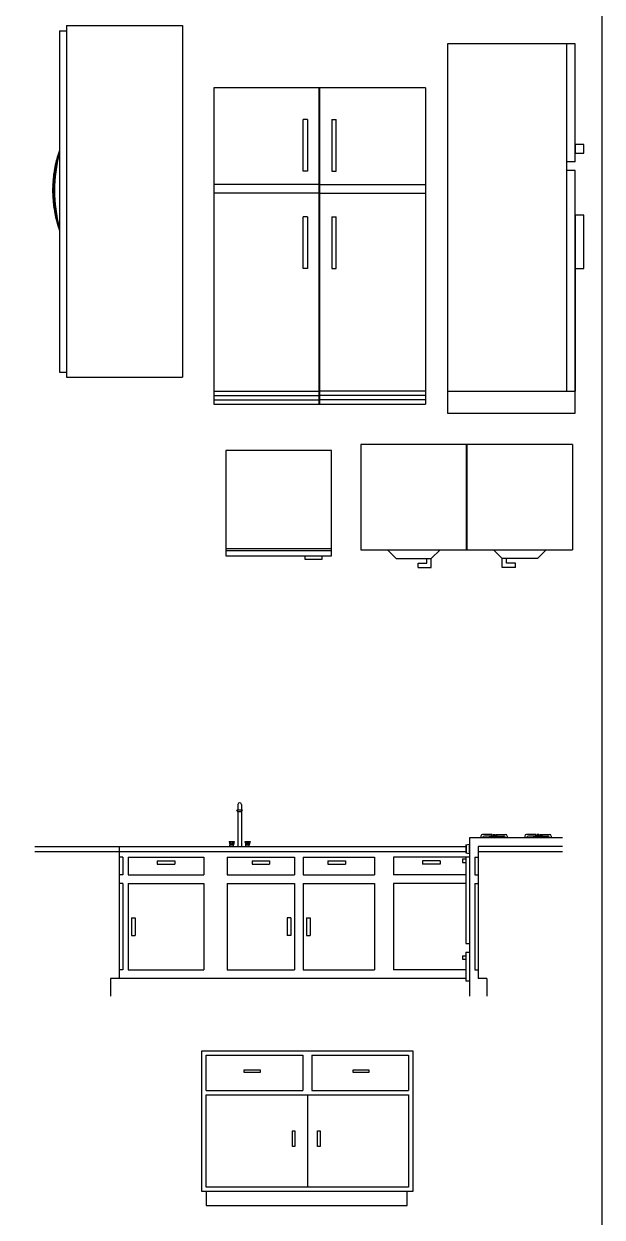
# Model space of a CAD drawing. Header units: millimetres. Extents: x 577 to 2337, y 236 to 943.
# Drawn here: x 768.39 to 771.68, y 698.9 to 705.69 of the extents above; entities that cross this region are included whole.
import ezdxf

# ---------------------------------------------------------------- set-up
doc = ezdxf.new("R2010")
doc.units = ezdxf.units.MM
doc.header["$LTSCALE"] = 0.01
doc.layers.add('06-Furn', color=4, linetype='Continuous')

# ---------------------------------------------------------------- blocks, each defined once
blk = doc.blocks.new('f17')
at = {"layer": '06-Furn', "color": 17, "linetype": 'Continuous'}
for p, q in [((813.8361, 709.8337), (813.8361, 710.6337)), ((813.8361, 710.6337), (815.0361, 710.6337)), ((815.0361, 710.6337), (815.0361, 709.8337)), ((813.8611, 710.4087), (813.8611, 710.6087)), ((813.8611, 710.6087), (814.4111, 710.6087)), ((814.4111, 710.6087), (814.4111, 710.4087)), ((814.4611, 710.6087), (814.4611, 710.4087)), ((814.4611, 710.6087), (815.0111, 710.6087)), ((815.0111, 710.6087), (815.0111, 710.4087)), ((814.0775, 710.5109), (814.0775, 710.5251)), ((814.0775, 710.5251), (814.167, 710.5251)), ((814.167, 710.5109), (814.0775, 710.5109)), ((814.167, 710.5251), (814.167, 710.5109)), ((814.6966, 710.5251), (814.7861, 710.5251)), ((814.6966, 710.5109), (814.6966, 710.5251)), ((814.7861, 710.5109), (814.6966, 710.5109)), ((814.7861, 710.5251), (814.7861, 710.5109)), ((813.8611, 710.4087), (814.4111, 710.4087)), ((813.8611, 709.8587), (813.8611, 710.3837)), ((813.8611, 710.3837), (815.0111, 710.3837)), ((814.4361, 710.3837), (814.4361, 709.8587)), ((814.4611, 710.4087), (815.0111, 710.4087)), ((815.0111, 710.3837), (815.0111, 709.8587)), ((814.3506, 710.0893), (814.3506, 710.1787)), ((814.3506, 710.1787), (814.3647, 710.1787)), ((814.3647, 710.1787), (814.3647, 710.0893)), ((814.4942, 710.1787), (814.5083, 710.1787)), ((814.4942, 710.0893), (814.4942, 710.1787)), ((814.5083, 710.1787), (814.5083, 710.0893)), ((814.3647, 710.0893), (814.3506, 710.0893)), ((814.5083, 710.0893), (814.4942, 710.0893)), ((815.0361, 709.8337), (813.8361, 709.8337)), ((813.8601, 709.833), (813.8601, 709.7548)), ((815.0111, 709.8587), (813.8611, 709.8587)), ((815.0025, 709.7548), (815.0025, 709.8337)), ((813.8601, 709.7548), (815.0025, 709.7548))]:
    blk.add_line(p, q, dxfattribs=at)
for points in [[(813.8606, 710.3143), (813.8556, 710.3143), (813.8606, 710.2504), (813.8556, 710.2504)], [(815.0159, 710.3143), (815.0109, 710.3143), (815.0159, 710.2504), (815.0109, 710.2504)], [(813.8606, 709.9827), (813.8556, 709.9827), (813.8606, 709.9187), (813.8556, 709.9187)], [(815.0159, 709.9827), (815.0109, 709.9827), (815.0159, 709.9187), (815.0109, 709.9187)]]:
    blk.add_trace(points, dxfattribs=at)
blk = doc.blocks.new('f19')
at = {"layer": '06-Furn', "color": 32, "linetype": 'Continuous'}
for p, q in [((814.7739, 709.3143), (814.7739, 708.7143)), ((815.9769, 709.3143), (814.7739, 709.3143)), ((815.3739, 708.7143), (815.3739, 709.3143)), ((815.3769, 708.7143), (815.3769, 709.3143)), ((815.9769, 709.3143), (815.9769, 708.7143)), ((814.7739, 708.7143), (815.9769, 708.7143)), ((814.9239, 708.7143), (814.9739, 708.6643)), ((815.2239, 708.7143), (815.1739, 708.6643)), ((815.5269, 708.7143), (815.5769, 708.6643)), ((815.8269, 708.7143), (815.7769, 708.6643)), ((814.9739, 708.6643), (815.1739, 708.6643)), ((815.0989, 708.6393), (815.1489, 708.6393)), ((815.0989, 708.6143), (815.0989, 708.6393)), ((815.0989, 708.6143), (815.1739, 708.6143)), ((815.1489, 708.6393), (815.1489, 708.6643)), ((815.1739, 708.6143), (815.1739, 708.6643)), ((815.5769, 708.6143), (815.5769, 708.6643)), ((815.7769, 708.6643), (815.5769, 708.6643)), ((815.6519, 708.6143), (815.5769, 708.6143)), ((815.6019, 708.6393), (815.6019, 708.6643)), ((815.6519, 708.6393), (815.6019, 708.6393)), ((815.6519, 708.6143), (815.6519, 708.6393))]:
    blk.add_line(p, q, dxfattribs=at)
blk = doc.blocks.new('*X82')
at = {"color": 0}
for p, q in [((69.3319, -4.0764), (69.3401, -4.0682)), ((69.333, -4.0727), (69.341, -4.0646)), ((69.3341, -4.0689), (69.3419, -4.0611)), ((69.3352, -4.0651), (69.3428, -4.0575)), ((69.3364, -4.0613), (69.3438, -4.0539)), ((69.3156, -4.1484), (69.3259, -4.138)), ((69.3161, -4.1452), (69.3264, -4.1349)), ((69.3167, -4.142), (69.327, -4.1317)), ((69.3173, -4.1387), (69.3275, -4.1285)), ((69.3179, -4.1354), (69.328, -4.1253)), ((69.3186, -4.1322), (69.3286, -4.1221)), ((69.3192, -4.1288), (69.3292, -4.1189)), ((69.3199, -4.1255), (69.3298, -4.1156)), ((69.3206, -4.1222), (69.3304, -4.1124)), ((69.3213, -4.1188), (69.331, -4.1091)), ((69.3221, -4.1154), (69.3317, -4.1058)), ((69.3228, -4.112), (69.3324, -4.1024)), ((69.3236, -4.1085), (69.333, -4.0991)), ((69.3244, -4.1051), (69.3338, -4.0958)), ((69.3253, -4.1016), (69.3345, -4.0924)), ((69.3261, -4.0981), (69.3352, -4.089)), ((69.327, -4.0945), (69.336, -4.0856)), ((69.3279, -4.091), (69.3368, -4.0821)), ((69.3289, -4.0874), (69.3376, -4.0787)), ((69.3299, -4.0837), (69.3384, -4.0752)), ((69.3309, -4.0801), (69.3392, -4.0717)), ((69.3073, -4.2176), (69.3181, -4.2069)), ((69.3075, -4.2148), (69.3183, -4.204)), ((69.3077, -4.2119), (69.3185, -4.2012)), ((69.308, -4.209), (69.3187, -4.1983)), ((69.3082, -4.2062), (69.319, -4.1954)), ((69.3085, -4.2032), (69.3192, -4.1925)), ((69.3087, -4.2003), (69.3195, -4.1896)), ((69.309, -4.1974), (69.3198, -4.1866)), ((69.3093, -4.1945), (69.3201, -4.1837)), ((69.3096, -4.1915), (69.3204, -4.1807)), ((69.3099, -4.1885), (69.3207, -4.1778)), ((69.3103, -4.1855), (69.321, -4.1748)), ((69.3106, -4.1825), (69.3213, -4.1718)), ((69.311, -4.1795), (69.3217, -4.1688)), ((69.3114, -4.1765), (69.3221, -4.1658)), ((69.3118, -4.1734), (69.3224, -4.1628)), ((69.3122, -4.1703), (69.3228, -4.1597)), ((69.3126, -4.1673), (69.3232, -4.1567)), ((69.3131, -4.1642), (69.3236, -4.1536)), ((69.3135, -4.161), (69.3241, -4.1505)), ((69.314, -4.1579), (69.3245, -4.1474)), ((69.3145, -4.1547), (69.325, -4.1443)), ((69.315, -4.1516), (69.3254, -4.1412)), ((69.3057, -4.259), (69.3162, -4.2486)), ((69.3057, -4.2617), (69.3161, -4.2513)), ((69.3057, -4.2643), (69.3161, -4.254)), ((69.3057, -4.267), (69.3161, -4.2566)), ((69.3057, -4.2696), (69.316, -4.2593)), ((69.3058, -4.2509), (69.3164, -4.2404)), ((69.3058, -4.2536), (69.3163, -4.2431)), ((69.3058, -4.2563), (69.3162, -4.2459)), ((69.3058, -4.2722), (69.316, -4.262)), ((69.3058, -4.2749), (69.316, -4.2646)), ((69.3058, -4.2775), (69.316, -4.2673)), ((69.3059, -4.2482), (69.3165, -4.2377)), ((69.3059, -4.2801), (69.316, -4.2699)), ((69.3059, -4.2827), (69.316, -4.2726)), ((69.306, -4.2455), (69.3166, -4.2349)), ((69.306, -4.2852), (69.3161, -4.2752)), ((69.3061, -4.2428), (69.3167, -4.2322)), ((69.3062, -4.24), (69.3168, -4.2294)), ((69.3063, -4.2373), (69.3169, -4.2266)), ((69.3064, -4.2345), (69.317, -4.2238)), ((69.3065, -4.2317), (69.3172, -4.221)), ((69.3066, -4.2289), (69.3173, -4.2182)), ((69.3068, -4.2261), (69.3175, -4.2154)), ((69.307, -4.2233), (69.3177, -4.2126)), ((69.3071, -4.2205), (69.3179, -4.2097)), ((69.3061, -4.2878), (69.3161, -4.2778)), ((69.3062, -4.2904), (69.3162, -4.2804)), ((69.3063, -4.2929), (69.3162, -4.283)), ((69.3064, -4.2955), (69.3163, -4.2856)), ((69.3065, -4.298), (69.3163, -4.2882)), ((69.3066, -4.3005), (69.3164, -4.2907)), ((69.3068, -4.303), (69.3165, -4.2933)), ((69.3069, -4.3056), (69.3166, -4.2959)), ((69.3071, -4.3081), (69.3167, -4.2984)), ((69.3072, -4.3105), (69.3168, -4.301)), ((69.3074, -4.313), (69.3169, -4.3035)), ((69.3076, -4.3155), (69.3171, -4.306)), ((69.3078, -4.318), (69.3172, -4.3085)), ((69.308, -4.3204), (69.3173, -4.311)), ((69.3082, -4.3229), (69.3175, -4.3136)), ((69.3084, -4.3253), (69.3176, -4.3161)), ((69.3086, -4.3277), (69.3178, -4.3185)), ((69.3088, -4.3302), (69.318, -4.321)), ((69.309, -4.3326), (69.3181, -4.3235)), ((69.3093, -4.335), (69.3183, -4.326)), ((69.3095, -4.3374), (69.3185, -4.3284)), ((69.3098, -4.3398), (69.3187, -4.3309)), ((69.3101, -4.3422), (69.3189, -4.3333)), ((69.3103, -4.3446), (69.3191, -4.3358)), ((69.3106, -4.3469), (69.3193, -4.3382)), ((69.3109, -4.3493), (69.3196, -4.3406)), ((69.3112, -4.3517), (69.3198, -4.3431)), ((69.3115, -4.354), (69.32, -4.3455)), ((69.3118, -4.3563), (69.3203, -4.3479)), ((69.3121, -4.3587), (69.3205, -4.3503)), ((69.3124, -4.361), (69.3208, -4.3527)), ((69.3128, -4.3633), (69.321, -4.3551)), ((69.3131, -4.3656), (69.3213, -4.3575)), ((69.3135, -4.3679), (69.3216, -4.3598)), ((69.3138, -4.3703), (69.3219, -4.3622)), ((69.3142, -4.3725), (69.3222, -4.3646)), ((69.3145, -4.3748), (69.3224, -4.3669)), ((69.3149, -4.3771), (69.3227, -4.3693)), ((69.3153, -4.3794), (69.3231, -4.3716)), ((69.3157, -4.3816), (69.3234, -4.374)), ((69.3161, -4.3839), (69.3237, -4.3763)), ((69.3165, -4.3862), (69.324, -4.3786)), ((69.3169, -4.3884), (69.3243, -4.3809)), ((69.3173, -4.3906), (69.3247, -4.3832)), ((69.3177, -4.3929), (69.325, -4.3856)), ((69.3181, -4.3951), (69.3254, -4.3879)), ((69.3186, -4.3973), (69.3257, -4.3902)), ((69.319, -4.3995), (69.3261, -4.3924)), ((69.3194, -4.4018), (69.3265, -4.3947)), ((69.3199, -4.404), (69.3268, -4.397)), ((69.3203, -4.4062), (69.3272, -4.3993)), ((69.3208, -4.4083), (69.3276, -4.4016)), ((69.3213, -4.4105), (69.328, -4.4038)), ((69.3217, -4.4127), (69.3284, -4.4061)), ((69.3222, -4.4149), (69.3288, -4.4083)), ((69.3227, -4.417), (69.3292, -4.4106)), ((69.3232, -4.4192), (69.3296, -4.4128)), ((69.3237, -4.4214), (69.33, -4.415)), ((69.3242, -4.4235), (69.3304, -4.4173)), ((69.3247, -4.4256), (69.3309, -4.4195)), ((69.3252, -4.4278), (69.3313, -4.4217)), ((69.3257, -4.4299), (69.3317, -4.4239)), ((69.3263, -4.432), (69.3322, -4.4261)), ((69.3268, -4.4342), (69.3326, -4.4283)), ((69.3273, -4.4363), (69.3331, -4.4305)), ((69.3279, -4.4384), (69.3335, -4.4327)), ((69.3284, -4.4405), (69.334, -4.4349)), ((69.329, -4.4426), (69.3345, -4.4371)), ((69.3296, -4.4447), (69.3349, -4.4393)), ((69.3301, -4.4468), (69.3354, -4.4415)), ((69.3307, -4.4488), (69.3359, -4.4436)), ((69.3313, -4.4509), (69.3364, -4.4458)), ((69.3318, -4.453), (69.3369, -4.4479)), ((69.3324, -4.455), (69.3374, -4.4501)), ((69.333, -4.4571), (69.3379, -4.4522)), ((69.3336, -4.4592), (69.3384, -4.4544)), ((69.3342, -4.4612), (69.3389, -4.4565)), ((69.3348, -4.4632), (69.3394, -4.4586)), ((69.3355, -4.4653), (69.34, -4.4608)), ((69.3361, -4.4673), (69.3405, -4.4629)), ((69.3367, -4.4693), (69.341, -4.465)), ((69.3373, -4.4714), (69.3416, -4.4671)), ((69.338, -4.4734), (69.3421, -4.4692)), ((69.3386, -4.4754), (69.3427, -4.4713)), ((69.3393, -4.4774), (69.3432, -4.4734)), ((69.3399, -4.4794), (69.3438, -4.4755))]:
    blk.add_line(p, q, dxfattribs=at)
blk = doc.blocks.new('y1')
at = {"layer": '06-Furn', "color": 8}
for p, q in [((851.98, 665.9504), (852.02, 665.9504)), ((851.98, 665.9504), (851.98, 664.0104)), ((852.02, 665.9804), (852.68, 665.9804)), ((852.02, 665.9804), (852.02, 663.9804)), ((852.68, 665.9804), (852.68, 663.9804)), ((851.98, 664.0104), (852.02, 664.0104)), ((852.02, 663.9804), (852.68, 663.9804))]:
    blk.add_line(p, q, dxfattribs=at)
for centre, radius, start, end in [((852.6322, 665.0429), 0.6906, 160.78848, 199.21152), ((852.7659, 665.0429), 0.814, 164.88571, 195.11429)]:
    blk.add_arc(centre, radius, start, end, dxfattribs=at)
blk.add_blockref('*X82', (782.6359, 669.3077), dxfattribs=at)
blk = doc.blocks.new('yy')
at = {"layer": '06-Furn', "color": 32}
for p, q in [((843.529, 719.7186), (842.929, 719.7186)), ((843.529, 719.7086), (842.929, 719.7086)), ((843.3794, 719.6592), (843.3794, 719.6786)), ((843.4734, 719.6592), (843.3794, 719.6592)), ((843.4734, 719.6786), (843.4734, 719.6592))]:
    blk.add_line(p, q, dxfattribs=at)
blk.add_lwpolyline([(842.929, 719.6786), (843.529, 719.6786), (843.529, 720.2786), (842.929, 720.2786)], close=True, dxfattribs=at)
blk = doc.blocks.new('cool')
at = {"layer": '06-Furn', "color": 8}
for p, q in [((701.0868, 610.5258), (700.4642, 610.5258)), ((700.4642, 610.5258), (700.4642, 608.7258)), ((701.0445, 610.5258), (701.0445, 608.8317)), ((701.0868, 609.9498), (701.0868, 610.5258)), ((701.0868, 610.0345), (701.0868, 609.9922)), ((701.1292, 610.0345), (701.0868, 610.0345)), ((701.0868, 609.9922), (701.1292, 609.9922)), ((701.1292, 609.9922), (701.1292, 610.0345)), ((701.0868, 609.9498), (701.0445, 609.9498)), ((701.0868, 609.9075), (701.0445, 609.9075)), ((701.0868, 608.7258), (701.0868, 609.9075)), ((701.1292, 609.6896), (701.0868, 609.6896)), ((701.0868, 609.6896), (701.0868, 609.4306)), ((701.1292, 609.4306), (701.1292, 609.6896)), ((701.0868, 609.6258), (701.0868, 609.4246)), ((701.0868, 609.4306), (701.1292, 609.4306)), ((701.0868, 609.4246), (701.0868, 608.8317)), ((700.4642, 608.8317), (701.0868, 608.8317)), ((700.4642, 608.7258), (701.0868, 608.7258))]:
    blk.add_line(p, q, dxfattribs=at)
blk = doc.blocks.new('f18')
at = {"layer": '06-Furn', "color": 8, "linetype": 'Continuous'}
for p, q in [((814.7739, 711.4936), (814.7739, 709.6936)), ((815.9769, 711.4936), (814.7739, 711.4936)), ((815.3739, 709.6936), (815.3739, 711.4936)), ((815.3769, 709.6936), (815.3769, 711.4936)), ((815.9769, 711.4936), (815.9769, 709.6936)), ((815.2819, 711.0191), (815.2819, 711.3141)), ((815.3059, 711.3141), (815.2819, 711.3141)), ((815.3059, 711.3141), (815.3059, 711.0191)), ((815.4448, 711.3141), (815.4448, 711.0191)), ((815.4448, 711.3141), (815.4689, 711.3141)), ((815.4689, 711.0191), (815.4689, 711.3141)), ((815.3059, 711.0191), (815.2819, 711.0191)), ((815.4448, 711.0191), (815.4689, 711.0191)), ((815.3739, 710.9436), (814.7739, 710.9436)), ((815.3769, 710.9436), (815.9769, 710.9436)), ((815.3739, 710.8936), (814.7739, 710.8936)), ((815.3769, 710.8936), (815.9769, 710.8936)), ((815.3059, 710.7602), (815.2819, 710.7602)), ((815.2819, 710.4653), (815.2819, 710.7602)), ((815.3059, 710.7602), (815.3059, 710.4653)), ((815.4448, 710.7602), (815.4689, 710.7602)), ((815.4448, 710.7602), (815.4448, 710.4653)), ((815.4689, 710.4653), (815.4689, 710.7602)), ((815.3059, 710.4653), (815.2819, 710.4653)), ((815.4448, 710.4653), (815.4689, 710.4653)), ((814.7739, 709.7686), (815.3739, 709.7686)), ((815.9769, 709.7686), (815.3769, 709.7686)), ((814.7739, 709.7436), (815.3739, 709.7436)), ((814.7739, 709.7186), (815.3739, 709.7186)), ((814.7739, 709.6936), (815.9769, 709.6936)), ((815.9769, 709.7436), (815.3769, 709.7436)), ((815.9769, 709.7186), (815.3769, 709.7186))]:
    blk.add_line(p, q, dxfattribs=at)

msp = doc.modelspace()

# ---------------------------------------------------------------- linework, layer by layer
at = {"layer": '06-Furn', "color": 17, "true_color": 0x814731}
for p, q in [((769.6061, 701.2093), (769.6004, 701.2193)), ((769.6004, 701.2193), (769.6319, 701.2193)), ((769.6061, 701.2493), (769.6061, 701.2193)), ((769.6061, 701.2093), (769.6261, 701.2093)), ((769.6061, 701.2093), (769.6061, 701.0093)), ((769.6261, 701.2493), (769.6261, 701.2193)), ((769.6261, 701.2093), (769.6319, 701.2193)), ((769.6261, 701.2093), (769.6261, 701.0093)), ((770.9873, 701.0693), (770.9873, 701.0593)), ((771.0523, 701.0793), (770.9973, 701.0793)), ((771.0423, 701.0693), (771.0073, 701.0693)), ((771.0423, 701.0593), (771.0374, 701.0693)), ((771.0374, 701.0693), (771.0872, 701.0693)), ((771.0384, 701.0673), (771.0862, 701.0673)), ((771.0573, 701.0793), (771.0673, 701.0793)), ((771.0573, 701.0793), (771.0573, 701.0693)), ((771.0623, 701.0793), (771.0623, 701.0693)), ((771.0673, 701.0793), (771.0673, 701.0693)), ((771.0723, 701.0793), (771.1273, 701.0793)), ((771.0823, 701.0693), (771.1173, 701.0693)), ((771.0823, 701.0593), (771.0872, 701.0693)), ((771.1373, 701.0693), (771.1373, 701.0593)), ((771.2373, 701.0693), (771.2373, 701.0593)), ((771.3023, 701.0793), (771.2473, 701.0793)), ((771.2923, 701.0693), (771.2573, 701.0693)), ((771.3372, 701.0693), (771.2874, 701.0693)), ((771.2923, 701.0593), (771.2874, 701.0693)), ((771.3362, 701.0673), (771.2884, 701.0673)), ((771.3173, 701.0793), (771.3073, 701.0793)), ((771.3073, 701.0793), (771.3073, 701.0693)), ((771.3123, 701.0793), (771.3123, 701.0693)), ((771.3173, 701.0793), (771.3173, 701.0693)), ((771.3223, 701.0793), (771.3773, 701.0793)), ((771.3323, 701.0593), (771.3372, 701.0693)), ((771.3323, 701.0693), (771.3673, 701.0693)), ((771.3873, 701.0693), (771.3873, 701.0593)), ((768.4523, 701.0093), (770.9023, 701.0093)), ((768.9323, 701.0093), (768.9323, 700.2593)), ((769.5561, 701.0393), (769.5861, 701.0393)), ((769.5561, 701.0393), (769.5611, 701.0193)), ((769.5611, 701.0193), (769.5811, 701.0193)), ((769.5611, 701.0093), (769.5611, 701.0193)), ((769.5613, 701.0393), (769.5663, 701.0193)), ((769.5711, 701.0393), (769.5711, 701.0193)), ((769.581, 701.0393), (769.576, 701.0193)), ((769.5861, 701.0393), (769.5811, 701.0193)), ((769.5811, 701.0093), (769.5811, 701.0193)), ((769.6461, 701.0393), (769.6511, 701.0193)), ((769.6461, 701.0393), (769.6761, 701.0393)), ((769.6511, 701.0093), (769.6511, 701.0193)), ((769.6511, 701.0193), (769.6711, 701.0193)), ((769.6513, 701.0393), (769.6563, 701.0193)), ((769.6611, 701.0393), (769.6611, 701.0193)), ((769.671, 701.0393), (769.666, 701.0193)), ((769.6761, 701.0393), (769.6711, 701.0193)), ((769.6711, 701.0093), (769.6711, 701.0193)), ((770.9023, 701.0193), (770.9203, 701.0238)), ((770.9023, 701.0193), (770.9023, 700.9743)), ((770.9043, 701.0193), (770.9043, 700.9738)), ((770.9203, 701.0238), (770.9203, 700.9698)), ((771.4523, 701.0593), (770.9223, 701.0593)), ((770.9223, 701.0593), (770.9223, 700.1593)), ((771.4523, 701.0093), (770.9723, 701.0093)), ((770.9723, 701.0093), (770.9723, 700.2593)), ((770.9023, 700.9793), (768.4523, 700.9793)), ((768.9523, 700.9493), (768.9323, 700.9493)), ((768.9523, 700.9493), (768.9523, 700.8493)), ((768.9823, 700.9493), (768.9823, 700.8493)), ((768.9823, 700.9493), (769.4135, 700.9493)), ((769.1479, 700.9293), (769.1479, 700.9093)), ((769.1479, 700.9293), (769.2479, 700.9293)), ((769.2479, 700.9293), (769.2479, 700.9093)), ((769.4135, 700.9493), (769.4135, 700.8493)), ((769.546, 700.9493), (769.546, 700.8493)), ((769.546, 700.9493), (769.9273, 700.9493)), ((769.6867, 700.9293), (769.6867, 700.9093)), ((769.6867, 700.9293), (769.7867, 700.9293)), ((769.7867, 700.9293), (769.7867, 700.9093)), ((769.9273, 700.9493), (769.9273, 700.8493)), ((769.9773, 700.9493), (769.9773, 700.8493)), ((769.9773, 700.9493), (770.3835, 700.9493)), ((770.1179, 700.9293), (770.2179, 700.9293)), ((770.1179, 700.9293), (770.1179, 700.9093)), ((770.2179, 700.9293), (770.2179, 700.9093)), ((770.3835, 700.9493), (770.3835, 700.8493)), ((770.491, 700.9493), (770.491, 700.8493)), ((770.9223, 700.9493), (770.491, 700.9493)), ((770.7567, 700.9293), (770.6567, 700.9293)), ((770.6567, 700.9293), (770.6567, 700.9093)), ((770.7567, 700.9293), (770.7567, 700.9093)), ((770.8823, 700.9393), (770.8823, 700.9193)), ((770.8823, 700.9393), (770.9023, 700.9393)), ((770.9023, 700.9743), (770.9203, 700.9698)), ((770.9023, 700.9493), (770.9023, 700.4593)), ((770.9223, 700.9493), (770.9223, 700.8493)), ((770.9523, 700.9493), (770.9523, 700.8493)), ((770.9523, 700.9493), (770.9723, 700.9493)), ((771.4523, 700.9793), (770.9723, 700.9793)), ((769.1479, 700.9093), (769.2479, 700.9093)), ((769.6867, 700.9093), (769.7867, 700.9093)), ((770.1179, 700.9093), (770.2179, 700.9093)), ((770.7567, 700.9093), (770.6567, 700.9093)), ((770.8823, 700.9193), (770.9023, 700.9193)), ((768.9523, 700.8493), (768.9323, 700.8493)), ((768.9523, 700.7993), (768.9323, 700.7993)), ((768.9523, 700.7993), (768.9523, 700.3093)), ((768.9823, 700.8493), (769.4135, 700.8493)), ((768.9823, 700.7993), (769.4135, 700.7993)), ((768.9823, 700.7993), (768.9823, 700.3093)), ((769.4135, 700.7993), (769.4135, 700.3093)), ((769.546, 700.8493), (769.9273, 700.8493)), ((769.546, 700.7993), (769.9273, 700.7993)), ((769.546, 700.7993), (769.546, 700.3093)), ((769.9273, 700.7993), (769.9273, 700.3093)), ((769.9773, 700.8493), (770.3835, 700.8493)), ((769.9773, 700.7993), (769.9773, 700.3093)), ((769.9773, 700.7993), (770.3835, 700.7993)), ((770.3835, 700.7993), (770.3835, 700.3093)), ((770.9023, 700.8493), (770.491, 700.8493)), ((770.9023, 700.7993), (770.491, 700.7993)), ((770.491, 700.7993), (770.491, 700.3093)), ((770.9223, 700.7993), (770.9223, 700.3093)), ((770.9523, 700.8493), (770.9723, 700.8493)), ((770.9523, 700.7993), (770.9723, 700.7993)), ((770.9523, 700.7993), (770.9523, 700.3093)), ((769.0023, 700.6043), (769.0223, 700.6043)), ((769.0023, 700.6043), (769.0023, 700.5043)), ((769.0223, 700.6043), (769.0223, 700.5043)), ((769.9073, 700.6043), (769.8873, 700.6043)), ((769.8873, 700.6043), (769.8873, 700.5043)), ((769.9073, 700.6043), (769.9073, 700.5043)), ((769.9973, 700.6043), (769.9973, 700.5043)), ((769.9973, 700.6043), (770.0173, 700.6043)), ((770.0173, 700.6043), (770.0173, 700.5043)), ((769.0023, 700.5043), (769.0223, 700.5043)), ((769.9073, 700.5043), (769.8873, 700.5043)), ((769.9973, 700.5043), (770.0173, 700.5043)), ((770.9023, 700.4593), (770.9223, 700.4593)), ((770.8823, 700.3893), (770.8823, 700.3693)), ((770.8823, 700.3893), (770.9023, 700.3893)), ((770.9023, 700.4093), (770.9223, 700.4093)), ((770.9023, 700.4093), (770.9023, 700.2455)), ((770.8823, 700.3693), (770.9023, 700.3693)), ((768.8823, 700.2593), (768.8823, 700.1593)), ((770.9023, 700.2593), (768.8823, 700.2593)), ((768.9523, 700.3093), (768.9323, 700.3093)), ((768.9823, 700.3093), (769.4135, 700.3093)), ((769.546, 700.3093), (769.9273, 700.3093)), ((769.9773, 700.3093), (770.3835, 700.3093)), ((770.9023, 700.3093), (770.491, 700.3093)), ((770.9523, 700.3093), (770.9723, 700.3093)), ((771.0223, 700.2593), (770.9723, 700.2593)), ((771.0223, 700.2593), (771.0223, 700.1593)), ((770.9023, 700.2455), (770.9223, 700.2455))]:
    msp.add_line(p, q, dxfattribs=at)
at = {"layer": '06-Furn', "color": 5}
msp.add_lwpolyline([(764.1767, 711.677), (764.1767, 698.677), (771.6767, 698.677), (771.6767, 711.677)], close=True, dxfattribs=at)
at = {"layer": '06-Furn', "color": 17, "true_color": 0x814731}
for centre, radius, start, end in [((769.6161, 701.2493), 0.01, 0, 180), ((770.9973, 701.0693), 0.01, 90, 180), ((771.0073, 701.0593), 0.01, 90, 180), ((771.0423, 701.0793), 0.01, 270, 0), ((771.0465, 701.0677), 0.0159, 6.0191, 47.111), ((771.0781, 701.0677), 0.0159, 132.889, 173.9809), ((771.0823, 701.0793), 0.01, 180, 270), ((771.1173, 701.0593), 0.01, 0, 90), ((771.1273, 701.0693), 0.01, 0, 90), ((771.2473, 701.0693), 0.01, 90, 180), ((771.2573, 701.0593), 0.01, 90, 180), ((771.2923, 701.0793), 0.01, 270, 0), ((771.2965, 701.0677), 0.0159, 6.0191, 47.111), ((771.3281, 701.0677), 0.0159, 132.889, 173.9809), ((771.3323, 701.0793), 0.01, 180, 270), ((771.3673, 701.0593), 0.01, 0, 90), ((771.3773, 701.0693), 0.01, 0, 90)]:
    msp.add_arc(centre, radius, start, end, dxfattribs=at)

# ---------------------------------------------------------------- block references
at = {"layer": '06-Furn'}
for name, p in [('y1', (-83.388, 39.6982)), ('yy', (-73.3907, -17.0162))]:
    msp.add_blockref(name, p, dxfattribs=at)
at = {"layer": '06-Furn', "xscale": 1.166666666667151, "yscale": 1.166666666667151, "zscale": 1.166666666667151}
msp.add_blockref('cool', (-46.4106, -6.7047), dxfattribs=at)
at = {"layer": '06-Furn', "color": 5}
for name, p in [('f18', (-45.3047, -6.1688)), ('f19', (-44.468, -6.017)), ('f17', (-44.4346, -10.7855))]:
    msp.add_blockref(name, p, dxfattribs=at)

doc.saveas('drawing.dxf')
